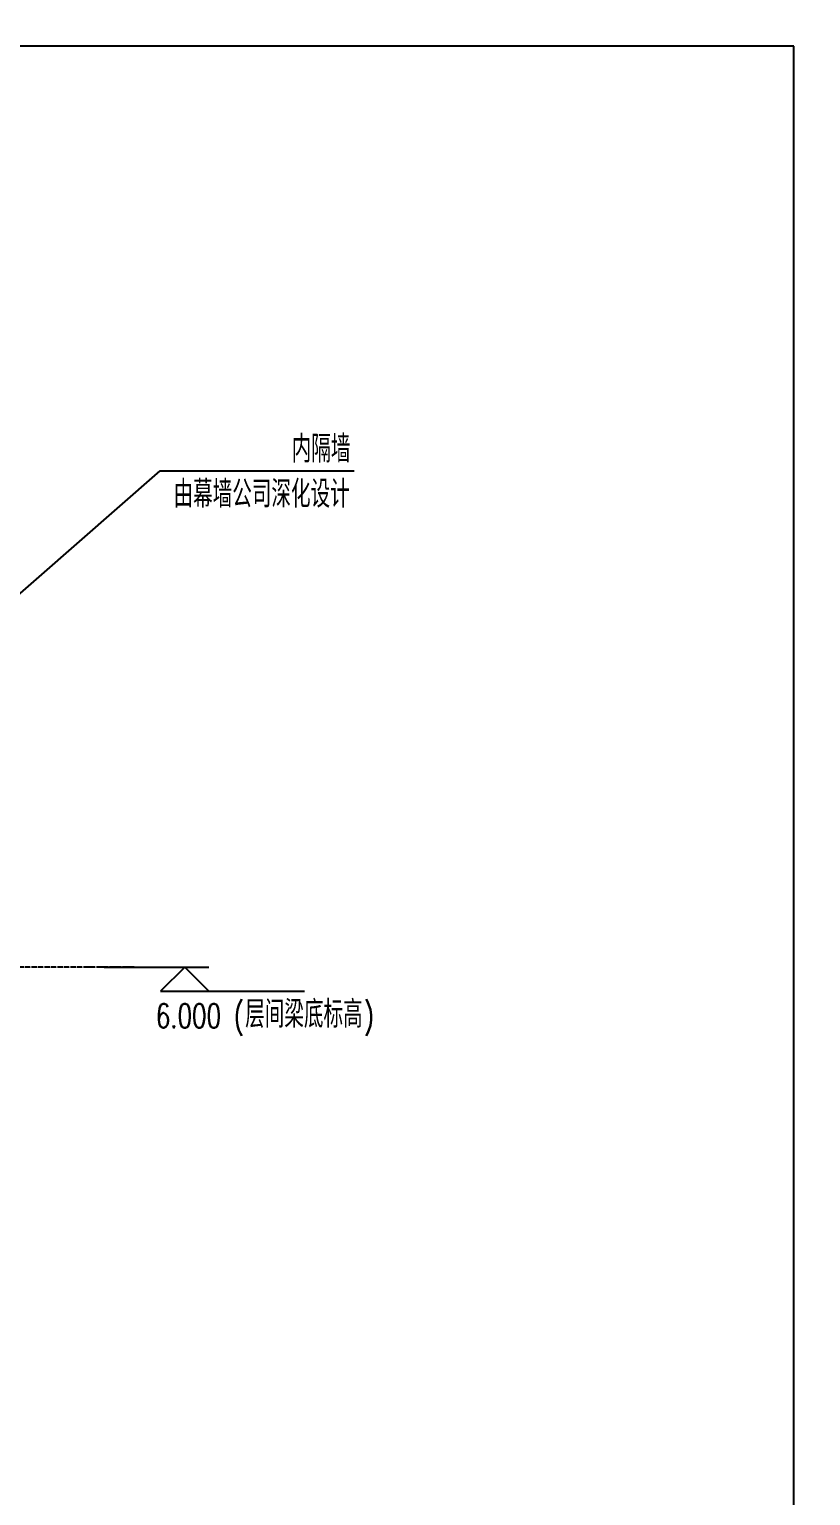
# Model space of a CAD drawing. Extents: x -1899985 to 1774885, y 556286 to 2175695.
# Drawn here: x -1480781 to -1477870, y 572538 to 578001 of the extents above; entities that cross this region are included whole.
import ezdxf

# ---------------------------------------------------------------- set-up
doc = ezdxf.new("R2010")
doc.units = 0
doc.header["$LTSCALE"] = 10
doc.header["$MEASUREMENT"] = 0
doc.linetypes.add('20剖面图$0$DOTE', pattern=[2.42, 2, -0.2, 0.02, -0.2])
for name, color, linetype in [('20剖面图$0$A-AXIS-DOTE', 14, '20剖面图$0$DOTE'), ('20剖面图$0$A-AXIS-SYMB', 3, 'Continuous'), ('20剖面图$0$DIM_ELEV', 3, 'Continuous'), ('20剖面图$0$DIM_SYMB', 3, 'Continuous'), ('20剖面图$0$PUB_TEXT', 7, 'Continuous'), ('A-LIN-V', 9, 'Continuous')]:
    doc.layers.add(name, color=color, linetype=linetype)
doc.styles.add('20剖面图$0$_TCH_DIM', font='SIMPLEX', dxfattribs={"bigfont": 'GBCBIG'})

# ---------------------------------------------------------------- blocks, each defined once
blk = doc.blocks.new('20剖面图')
at = {"layer": '20剖面图$0$A-AXIS-DOTE'}
blk.add_line((-1480390, 574507.5), (-1481707.7, 574507.5), dxfattribs=at)
at = {"layer": '20剖面图$0$A-AXIS-SYMB'}
for p, q in [((-1481193.4, 575569.3), (-1480293.6, 576355.5)), ((-1481193.4, 575569.3), (-1480293.6, 576355.5)), ((-1480293.6, 576355.5), (-1479570.9, 576355.5))]:
    blk.add_line(p, q, dxfattribs=at)
at = {"layer": '20剖面图$0$DIM_ELEV'}
for p, q in [((-1480502, 574507.5), (-1480111.7, 574507.5)), ((-1480201.7, 574507.5), (-1480291.7, 574417.5)), ((-1480201.7, 574507.5), (-1480111.7, 574417.5)), ((-1480291.7, 574417.5), (-1479755.3, 574417.5))]:
    blk.add_line(p, q, dxfattribs=at)
at = {"layer": '20剖面图$0$DIM_SYMB'}
for points in [[(-1477933.1, 577937.9), (-1480958.8, 577937.9), (-1480981.8, 577874.9), (-1481004, 578000.9), (-1481026.3, 577937.9), (-1484052.1, 577937.9)], [(-1477933.1, 566363.1), (-1477933.1, 572116.7), (-1477996.1, 572139.7), (-1477870.1, 572161.9), (-1477933.1, 572184.2), (-1477933.1, 577937.9)]]:
    blk.add_lwpolyline(points, dxfattribs=at)
at = {"layer": '20剖面图$0$PUB_TEXT', "style": '20剖面图$0$_TCH_DIM'}
for s, p in [('内隔墙', (-1479803.5, 576387)), ('由幕墙公司深化设计', (-1480243.6, 576219)), ('层间梁底标高', (-1479976.7, 574281))]:
    blk.add_text(s, height=101.28, dxfattribs=at).set_placement(p)
at = {"layer": '20剖面图$0$PUB_TEXT', "style": '20剖面图$0$_TCH_DIM', "width": 0.705882}
for s, height, p in [('(', 89.2, (-1480018.7, 574281)), (')', 89.2, (-1479534.4, 574281)), ('6.000', 89.25, (-1480309.7, 574281))]:
    blk.add_text(s, height=height, dxfattribs=at).set_placement(p)

msp = doc.modelspace()

# ---------------------------------------------------------------- block references
at = {"layer": 'A-LIN-V'}
msp.add_blockref('20剖面图', (0, 0), dxfattribs=at)

doc.saveas('drawing.dxf')
